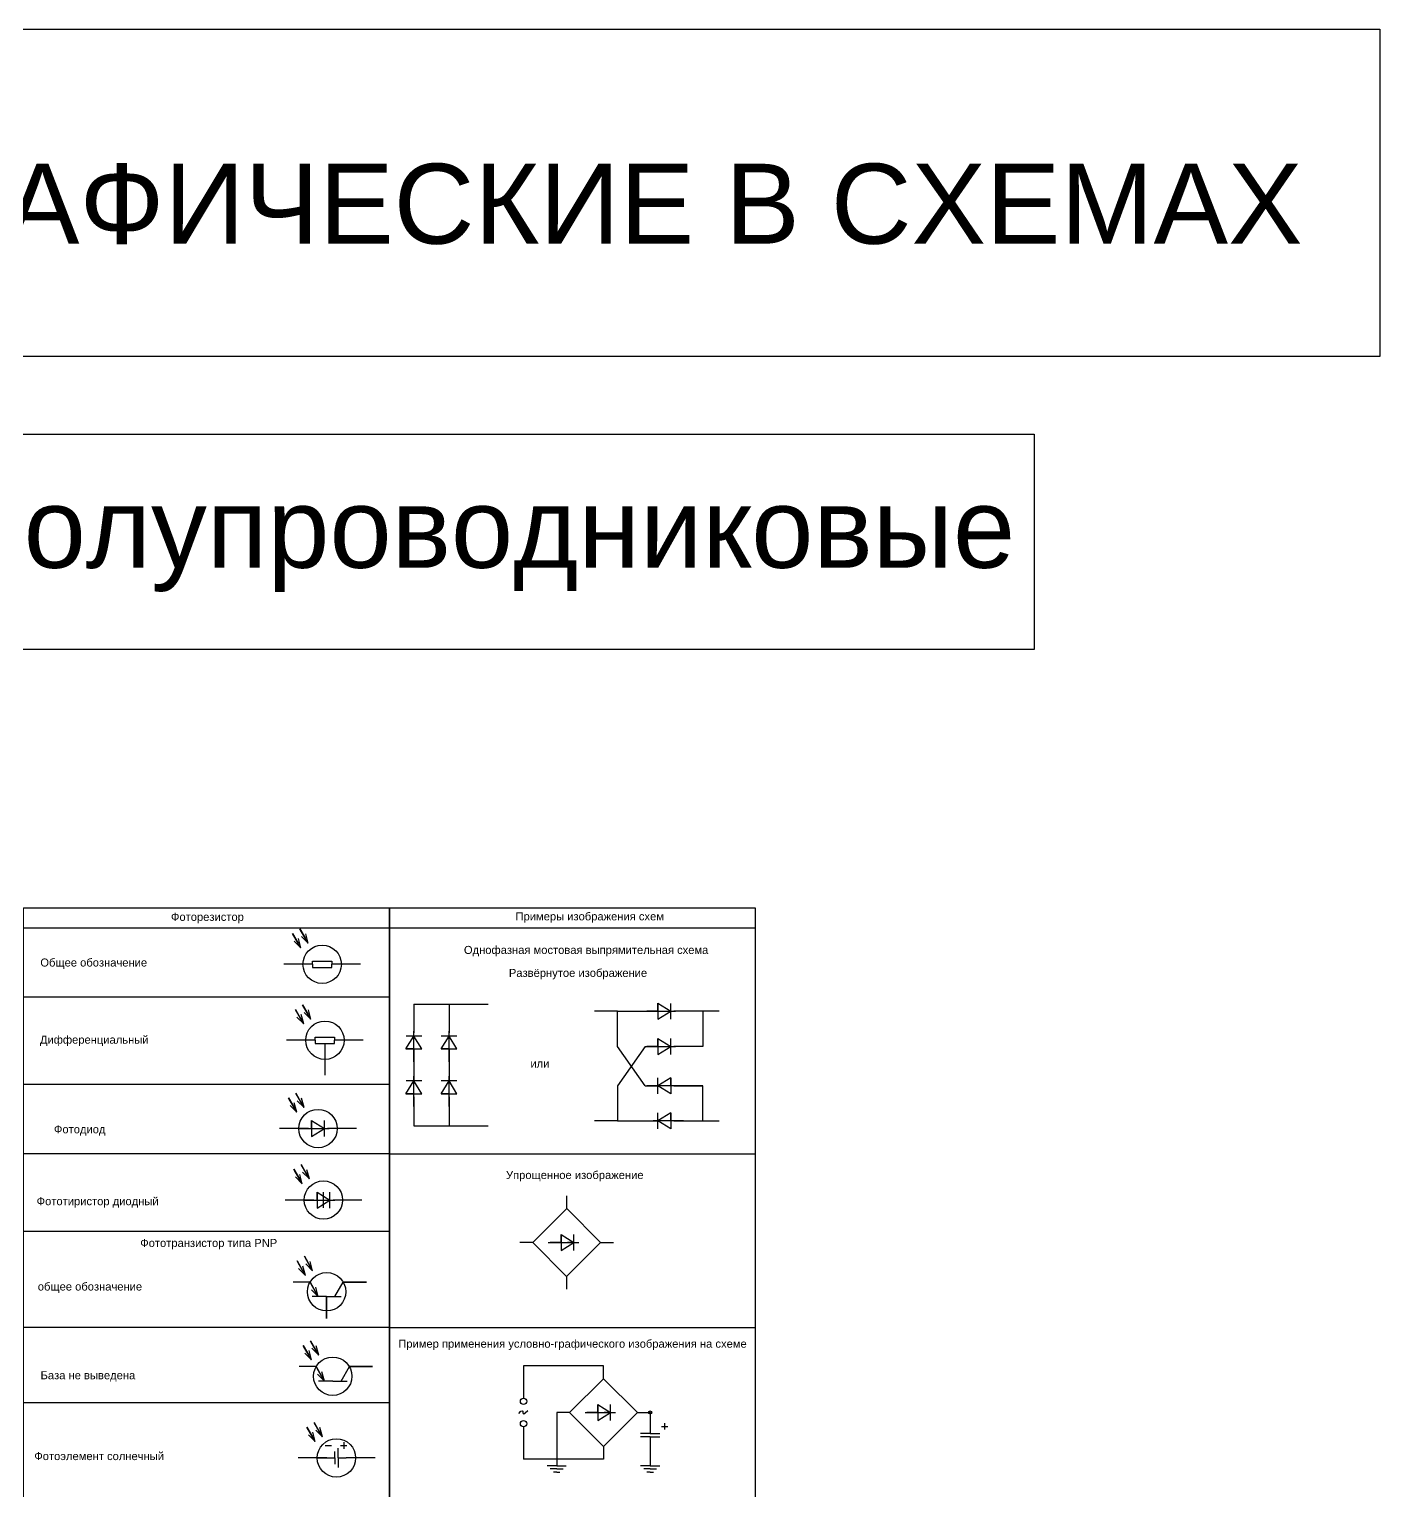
# Model space of a CAD drawing. Header units: millimetres. Extents: x 1912 to 3443, y 1414 to 2353.
# Drawn here: x 2465.9 to 2888.1, y 1896.6 to 2353.3 of the extents above; entities that cross this region are included whole.
import ezdxf

# ---------------------------------------------------------------- set-up
doc = ezdxf.new("R2010")
doc.units = ezdxf.units.MM
doc.styles.get("Standard").update_dxf_attribs({"font": 'arial.ttf'})

msp = doc.modelspace()

# ---------------------------------------------------------------- linework, layer by layer
for p, q in [((2074.82, 2072.47), (2692.76, 2072.47)), ((2550.82, 2066.2), (2548.23, 2070.7)), ((2548.23, 2070.7), (2549.96, 2067.7)), ((2549.96, 2067.7), (2548.46, 2070.3)), ((2550.82, 2066.2), (2550.05, 2069.1)), ((2553.08, 2067.67), (2550.48, 2072.17)), ((2550.48, 2072.17), (2552.21, 2069.17)), ((2552.21, 2069.17), (2550.71, 2071.77)), ((2553.08, 2067.67), (2550.96, 2069.79)), ((2553.08, 2067.67), (2552.3, 2070.57)), ((2578.45, 2072.47), (2578.45, 2050.81)), ((2550.82, 2066.2), (2548.7, 2068.32)), ((2554.45, 2061.09), (2545.45, 2061.09)), ((2554.45, 2061.09), (2553.45, 2061.09)), ((2554.45, 2061.09), (2554.45, 2062.09)), ((2554.45, 2062.09), (2560.45, 2062.09)), ((2554.45, 2061.09), (2554.45, 2060.09)), ((2554.45, 2060.09), (2560.45, 2060.09)), ((2560.45, 2062.09), (2560.45, 2061.09)), ((2560.45, 2060.09), (2560.45, 2061.09)), ((2569.45, 2061.09), (2560.45, 2061.09)), ((2578.45, 2050.81), (2074.82, 2050.81)), ((2551.69, 2042.48), (2549.09, 2046.98)), ((2549.09, 2046.98), (2550.82, 2043.98)), ((2550.82, 2043.98), (2549.32, 2046.58)), ((2553.94, 2043.95), (2551.35, 2048.45)), ((2551.35, 2048.45), (2553.08, 2045.45)), ((2553.08, 2045.45), (2551.58, 2048.05)), ((2553.94, 2043.95), (2551.82, 2046.07)), ((2553.94, 2043.95), (2553.17, 2046.85)), ((2586.13, 2048.63), (2586.13, 2039.63)), ((2586.13, 2048.63), (2609.39, 2048.63)), ((2597.1, 2048.63), (2597.1, 2039.63)), ((2649.75, 2046.4), (2642.58, 2046.4)), ((2649.75, 2035.43), (2649.75, 2046.4)), ((2649.75, 2046.4), (2658.99, 2046.4)), ((2658.43, 2046.4), (2662.43, 2046.4)), ((2661.43, 2046.4), (2658.99, 2046.4)), ((2662.43, 2046.4), (2658.99, 2046.4)), ((2661.43, 2046.4), (2660.43, 2046.4)), ((2661.43, 2046.4), (2667.95, 2046.4)), ((2661.43, 2046.4), (2663.43, 2046.4)), ((2662.43, 2046.4), (2662.43, 2048.9)), ((2662.43, 2048.9), (2662.43, 2043.9)), ((2662.43, 2048.9), (2666.43, 2046.4)), ((2662.43, 2046.4), (2662.43, 2047.58)), ((2662.43, 2043.9), (2666.43, 2046.4)), ((2666.43, 2043.9), (2666.43, 2048.88)), ((2681.56, 2046.4), (2667.43, 2046.4)), ((2676.43, 2046.4), (2676.43, 2035.43)), ((2551.69, 2042.48), (2549.57, 2044.6)), ((2551.69, 2042.48), (2550.91, 2045.38)), ((2555.31, 2037.36), (2546.31, 2037.36)), ((2555.31, 2037.36), (2554.31, 2037.36)), ((2555.31, 2037.36), (2555.31, 2038.36)), ((2555.31, 2038.36), (2561.31, 2038.36)), ((2555.31, 2037.36), (2555.31, 2036.36)), ((2561.31, 2038.36), (2561.31, 2037.36)), ((2561.31, 2036.36), (2561.31, 2037.36)), ((2570.31, 2037.36), (2561.31, 2037.36)), ((2583.63, 2034.63), (2586.13, 2038.63)), ((2588.63, 2038.63), (2583.66, 2038.63)), ((2586.13, 2033.63), (2586.13, 2040.16)), ((2588.63, 2034.63), (2586.13, 2038.63)), ((2594.6, 2034.63), (2597.1, 2038.63)), ((2599.6, 2038.63), (2594.63, 2038.63)), ((2597.1, 2033.63), (2597.1, 2040.16)), ((2599.6, 2034.63), (2597.1, 2038.63)), ((2662.43, 2035.43), (2662.43, 2037.93)), ((2662.43, 2037.93), (2662.43, 2032.93)), ((2662.43, 2037.93), (2666.43, 2035.43)), ((2666.43, 2032.93), (2666.43, 2037.9)), ((2555.31, 2036.36), (2561.31, 2036.36)), ((2558.31, 2036.36), (2558.31, 2026.4)), ((2586.13, 2034.63), (2583.63, 2034.63)), ((2583.63, 2034.63), (2588.63, 2034.63)), ((2586.13, 2034.63), (2584.96, 2034.63)), ((2586.13, 2033.63), (2586.13, 2035.63)), ((2586.13, 2030.63), (2586.13, 2034.63)), ((2586.13, 2034.63), (2586.13, 2025.63)), ((2586.13, 2033.63), (2586.13, 2032.63)), ((2586.13, 2033.63), (2586.13, 2024.63)), ((2597.1, 2034.63), (2594.6, 2034.63)), ((2594.6, 2034.63), (2599.6, 2034.63)), ((2597.1, 2034.63), (2595.93, 2034.63)), ((2597.1, 2033.63), (2597.1, 2035.63)), ((2597.1, 2030.63), (2597.1, 2034.63)), ((2597.1, 2034.63), (2597.1, 2025.63)), ((2597.1, 2033.63), (2597.1, 2032.63)), ((2597.1, 2033.63), (2597.1, 2024.63)), ((2658.43, 2035.43), (2649.75, 2023.14)), ((2658.43, 2023.14), (2649.75, 2035.43)), ((2658.43, 2035.43), (2662.43, 2035.43)), ((2661.43, 2035.43), (2658.99, 2035.43)), ((2662.43, 2035.43), (2658.99, 2035.43)), ((2661.43, 2035.43), (2660.43, 2035.43)), ((2661.43, 2035.43), (2667.95, 2035.43)), ((2661.43, 2035.43), (2663.43, 2035.43)), ((2662.43, 2035.43), (2662.43, 2036.6)), ((2662.43, 2032.93), (2666.43, 2035.43)), ((2676.43, 2035.43), (2667.43, 2035.43)), ((2349.82, 2023.64), (2578.45, 2023.64)), ((2583.63, 2020.63), (2586.13, 2024.63)), ((2588.63, 2024.63), (2583.66, 2024.63)), ((2586.13, 2019.63), (2586.13, 2026.16)), ((2588.63, 2020.63), (2586.13, 2024.63)), ((2594.6, 2020.63), (2597.1, 2024.63)), ((2599.6, 2024.63), (2594.63, 2024.63)), ((2597.1, 2019.63), (2597.1, 2026.16)), ((2599.6, 2020.63), (2597.1, 2024.63)), ((2649.75, 2023.14), (2649.75, 2012.17)), ((2658.43, 2023.14), (2662.43, 2023.14)), ((2658.99, 2023.14), (2662.43, 2023.14)), ((2658.99, 2023.14), (2661.43, 2023.14)), ((2661.43, 2023.14), (2658.99, 2023.14)), ((2662.43, 2023.14), (2658.99, 2023.14)), ((2661.43, 2023.14), (2660.43, 2023.14)), ((2667.43, 2023.14), (2660.9, 2023.14)), ((2666.43, 2025.64), (2662.43, 2023.14)), ((2662.43, 2020.64), (2662.43, 2025.61)), ((2666.43, 2020.64), (2662.43, 2023.14)), ((2667.43, 2023.14), (2665.43, 2023.14)), ((2666.43, 2023.14), (2666.43, 2025.64)), ((2666.43, 2025.64), (2666.43, 2020.64)), ((2666.43, 2023.14), (2666.43, 2024.31)), ((2670.43, 2023.14), (2666.43, 2023.14)), ((2667.43, 2023.14), (2668.43, 2023.14)), ((2667.43, 2023.14), (2676.43, 2023.14)), ((2676.43, 2023.14), (2667.43, 2023.14)), ((2676.43, 2012.17), (2676.43, 2023.14)), ((2549.53, 2014.87), (2546.93, 2019.37)), ((2546.93, 2019.37), (2548.66, 2016.37)), ((2548.66, 2016.37), (2547.16, 2018.97)), ((2551.78, 2016.34), (2549.18, 2020.84)), ((2549.18, 2020.84), (2550.92, 2017.84)), ((2550.92, 2017.84), (2549.42, 2020.44)), ((2551.78, 2016.34), (2551.01, 2019.24)), ((2586.13, 2020.63), (2583.63, 2020.63)), ((2583.63, 2020.63), (2588.63, 2020.63)), ((2586.13, 2020.63), (2584.96, 2020.63)), ((2586.13, 2019.63), (2586.13, 2021.63)), ((2586.13, 2016.63), (2586.13, 2020.63)), ((2586.13, 2019.63), (2586.13, 2018.63)), ((2586.13, 2019.63), (2586.13, 2010.63)), ((2597.1, 2020.63), (2594.6, 2020.63)), ((2594.6, 2020.63), (2599.6, 2020.63)), ((2597.1, 2020.63), (2595.93, 2020.63)), ((2597.1, 2019.63), (2597.1, 2021.63)), ((2597.1, 2016.63), (2597.1, 2020.63)), ((2597.1, 2019.63), (2597.1, 2018.63)), ((2597.1, 2019.63), (2597.1, 2010.63)), ((2549.53, 2014.87), (2547.41, 2016.99)), ((2549.53, 2014.87), (2548.75, 2017.77)), ((2551.78, 2016.34), (2549.66, 2018.46)), ((2666.43, 2014.67), (2662.43, 2012.17)), ((2662.43, 2009.67), (2662.43, 2014.64)), ((2666.43, 2012.17), (2666.43, 2014.67)), ((2666.43, 2014.67), (2666.43, 2009.67)), ((2553.15, 2009.76), (2544.15, 2009.76)), ((2550.15, 2009.76), (2554.15, 2009.76)), ((2553.15, 2009.76), (2552.15, 2009.76)), ((2553.15, 2009.76), (2559.68, 2009.76)), ((2553.15, 2009.76), (2555.15, 2009.76)), ((2554.15, 2009.76), (2554.15, 2012.26)), ((2554.15, 2012.26), (2554.15, 2007.26)), ((2554.15, 2012.26), (2558.15, 2009.76)), ((2554.15, 2009.76), (2554.15, 2010.93)), ((2554.15, 2007.26), (2558.15, 2009.76)), ((2558.15, 2007.26), (2558.15, 2012.23)), ((2568.15, 2009.76), (2559.15, 2009.76)), ((2586.13, 2010.63), (2609.39, 2010.63)), ((2649.75, 2012.17), (2642.58, 2012.17)), ((2649.75, 2012.17), (2658.99, 2012.17)), ((2658.99, 2012.17), (2662.43, 2012.17)), ((2658.99, 2012.17), (2661.43, 2012.17)), ((2667.43, 2012.17), (2660.9, 2012.17)), ((2666.43, 2009.67), (2662.43, 2012.17)), ((2667.43, 2012.17), (2665.43, 2012.17)), ((2666.43, 2012.17), (2666.43, 2013.34)), ((2670.43, 2012.17), (2666.43, 2012.17)), ((2667.43, 2012.17), (2668.43, 2012.17)), ((2667.43, 2012.17), (2676.43, 2012.17)), ((2676.43, 2012.17), (2681.56, 2012.17)), ((2578.45, 2001.87), (2074.82, 2001.87)), ((2578.45, 2001.87), (2692.76, 2001.87)), ((2551.21, 1992.54), (2548.61, 1997.04)), ((2548.61, 1997.04), (2550.35, 1994.04)), ((2550.35, 1994.04), (2548.85, 1996.63)), ((2553.47, 1994.01), (2550.87, 1998.51)), ((2550.87, 1998.51), (2552.6, 1995.51)), ((2552.6, 1995.51), (2551.1, 1998.1)), ((2553.47, 1994.01), (2551.35, 1996.13)), ((2553.47, 1994.01), (2552.69, 1996.9)), ((2551.21, 1992.54), (2549.09, 1994.66)), ((2551.21, 1992.54), (2550.44, 1995.43)), ((2554.84, 1987.42), (2545.84, 1987.42)), ((2551.84, 1987.42), (2555.84, 1987.42)), ((2554.84, 1987.42), (2553.84, 1987.42)), ((2554.84, 1987.42), (2561.36, 1987.42)), ((2554.84, 1987.42), (2556.84, 1987.42)), ((2555.84, 1987.42), (2555.84, 1989.92)), ((2555.84, 1989.92), (2555.84, 1984.92)), ((2555.84, 1989.92), (2559.84, 1987.42)), ((2555.84, 1987.42), (2555.84, 1988.6)), ((2555.84, 1984.92), (2559.84, 1987.42)), ((2557.84, 1987.42), (2557.84, 1989.9)), ((2557.84, 1984.95), (2557.84, 1987.42)), ((2559.84, 1984.92), (2559.84, 1989.9)), ((2569.84, 1987.42), (2560.84, 1987.42)), ((2633.91, 1984.74), (2633.91, 1988.74)), ((2623.27, 1974.17), (2633.91, 1984.74)), ((2644.48, 1974.17), (2633.91, 1984.74)), ((2578.45, 1977.56), (2074.82, 1977.56)), ((2623.27, 1974.17), (2619.27, 1974.17)), ((2623.27, 1974.17), (2633.88, 1963.57)), ((2628.13, 1974.17), (2632.13, 1974.17)), ((2631.13, 1974.17), (2628.69, 1974.17)), ((2632.13, 1974.17), (2628.69, 1974.17)), ((2631.13, 1974.17), (2630.13, 1974.17)), ((2631.13, 1974.17), (2637.65, 1974.17)), ((2631.13, 1974.17), (2633.13, 1974.17)), ((2632.13, 1974.17), (2632.13, 1976.67)), ((2632.13, 1976.67), (2632.13, 1971.67)), ((2632.13, 1976.67), (2636.13, 1974.17)), ((2632.13, 1974.17), (2632.13, 1975.35)), ((2632.13, 1971.67), (2636.13, 1974.17)), ((2633.88, 1963.57), (2644.48, 1974.17)), ((2636.13, 1974.17), (2634.13, 1974.17)), ((2636.13, 1971.67), (2636.13, 1976.65)), ((2644.48, 1974.17), (2648.48, 1974.17)), ((2552.22, 1963.88), (2549.62, 1968.38)), ((2549.62, 1968.38), (2551.35, 1965.38)), ((2554.47, 1965.35), (2551.88, 1969.85)), ((2551.88, 1969.85), (2553.61, 1966.85)), ((2553.61, 1966.85), (2552.11, 1969.44)), ((2551.35, 1965.38), (2549.85, 1967.97)), ((2552.22, 1963.88), (2550.1, 1966)), ((2552.22, 1963.88), (2551.44, 1966.77)), ((2554.47, 1965.35), (2552.35, 1967.47)), ((2554.47, 1965.35), (2553.7, 1968.24)), ((2553.65, 1961.76), (2548.39, 1961.76)), ((2556.24, 1957.26), (2553.65, 1961.76)), ((2553.65, 1961.76), (2555.38, 1958.76)), ((2555.38, 1958.76), (2553.88, 1961.36)), ((2556.24, 1957.26), (2554.12, 1959.38)), ((2556.24, 1957.26), (2555.47, 1960.16)), ((2561.44, 1957.26), (2564.04, 1961.76)), ((2564.04, 1961.76), (2571.27, 1961.76)), ((2571.27, 1961.76), (2564.04, 1961.76)), ((2633.88, 1963.57), (2633.88, 1959.57)), ((2558.84, 1957.26), (2554.34, 1957.26)), ((2558.84, 1957.26), (2554.34, 1957.26)), ((2558.84, 1957.26), (2563.34, 1957.26)), ((2558.84, 1957.26), (2563.34, 1957.26)), ((2558.84, 1957.26), (2558.84, 1950.39)), ((2558.84, 1950.39), (2558.84, 1957.26)), ((2578.45, 1947.57), (2074.82, 1947.57)), ((2578.45, 1947.57), (2692.76, 1947.57)), ((2554.13, 1937.5), (2551.54, 1942)), ((2551.54, 1942), (2553.27, 1939)), ((2553.27, 1939), (2551.77, 1941.59)), ((2556.39, 1938.97), (2553.79, 1943.47)), ((2553.79, 1943.47), (2555.52, 1940.47)), ((2555.52, 1940.47), (2554.02, 1943.06)), ((2556.39, 1938.97), (2554.27, 1941.09)), ((2556.39, 1938.97), (2555.61, 1941.86)), ((2554.13, 1937.5), (2552.01, 1939.62)), ((2554.13, 1937.5), (2553.36, 1940.39)), ((2555.56, 1935.38), (2550.31, 1935.38)), ((2558.16, 1930.88), (2555.56, 1935.38)), ((2555.56, 1935.38), (2557.29, 1932.38)), ((2557.29, 1932.38), (2555.79, 1934.98)), ((2558.16, 1930.88), (2556.04, 1933)), ((2558.16, 1930.88), (2557.38, 1933.78)), ((2563.35, 1930.88), (2565.95, 1935.38)), ((2565.95, 1935.38), (2573.19, 1935.38)), ((2573.19, 1935.38), (2565.95, 1935.38)), ((2645.41, 1935.61), (2620.41, 1935.61)), ((2620.41, 1935.61), (2620.41, 1925.54)), ((2645.41, 1931.61), (2645.41, 1935.61)), ((2560.76, 1930.88), (2556.26, 1930.88)), ((2560.76, 1930.88), (2556.26, 1930.88)), ((2560.76, 1930.88), (2565.26, 1930.88)), ((2560.76, 1930.88), (2565.26, 1930.88)), ((2634.77, 1921.04), (2645.41, 1931.61)), ((2655.98, 1921.04), (2645.41, 1931.61)), ((2578.45, 1924.03), (2074.82, 1924.03)), ((2643.63, 1921.04), (2643.63, 1923.54)), ((2643.63, 1923.54), (2643.63, 1918.54)), ((2643.63, 1923.54), (2647.63, 1921.04)), ((2647.63, 1918.54), (2647.63, 1923.51)), ((2634.77, 1921.04), (2630.77, 1921.04)), ((2630.77, 1921.04), (2630.77, 1904.41)), ((2634.77, 1921.04), (2645.38, 1910.43)), ((2639.63, 1921.04), (2643.63, 1921.04)), ((2642.63, 1921.04), (2640.19, 1921.04)), ((2643.63, 1921.04), (2640.19, 1921.04)), ((2642.63, 1921.04), (2641.63, 1921.04)), ((2642.63, 1921.04), (2649.15, 1921.04)), ((2642.63, 1921.04), (2644.63, 1921.04)), ((2643.63, 1921.04), (2643.63, 1922.21)), ((2643.63, 1918.54), (2647.63, 1921.04)), ((2645.38, 1910.43), (2655.98, 1921.04)), ((2647.63, 1921.04), (2645.63, 1921.04)), ((2655.98, 1921.04), (2659.98, 1921.04)), ((2659.98, 1921.04), (2659.98, 1914.47)), ((2555.28, 1911.97), (2552.68, 1916.47)), ((2552.68, 1916.47), (2554.42, 1913.47)), ((2554.42, 1913.47), (2552.92, 1916.06)), ((2555.28, 1911.97), (2553.16, 1914.09)), ((2555.28, 1911.97), (2554.51, 1914.86)), ((2557.54, 1913.44), (2554.94, 1917.94)), ((2554.94, 1917.94), (2556.67, 1914.94)), ((2556.67, 1914.94), (2555.17, 1917.54)), ((2557.54, 1913.44), (2555.42, 1915.56)), ((2557.54, 1913.44), (2556.76, 1916.33)), ((2620.41, 1916.54), (2620.38, 1906.43)), ((2659.98, 1914.47), (2656.98, 1914.47)), ((2659.98, 1914.47), (2662.98, 1914.47)), ((2663.5, 1916.71), (2665.5, 1916.71)), ((2663.5, 1916.71), (2664.5, 1916.71)), ((2664.5, 1917.71), (2664.5, 1915.71)), ((2558.34, 1910.73), (2560.34, 1910.73)), ((2562.41, 1906.85), (2562.41, 1909.85)), ((2563.2, 1910.73), (2565.2, 1910.73)), ((2563.2, 1910.73), (2564.2, 1910.73)), ((2564.2, 1911.73), (2564.2, 1909.73)), ((2645.38, 1910.43), (2645.38, 1906.43)), ((2659.98, 1913.47), (2656.98, 1913.47)), ((2659.98, 1913.47), (2662.98, 1913.47)), ((2659.98, 1913.47), (2659.98, 1904.41)), ((2558.91, 1906.85), (2549.91, 1906.85)), ((2555.91, 1906.85), (2559.91, 1906.85)), ((2555.91, 1906.85), (2561.41, 1906.85)), ((2555.91, 1906.85), (2561.41, 1906.85)), ((2558.91, 1906.85), (2557.91, 1906.85)), ((2559.91, 1906.85), (2561.41, 1906.85)), ((2561.41, 1906.85), (2561.41, 1908.85)), ((2561.41, 1906.85), (2561.41, 1904.85)), ((2562.41, 1906.85), (2562.41, 1903.85)), ((2562.41, 1906.85), (2564.91, 1906.85)), ((2574.07, 1906.85), (2564.91, 1906.85)), ((2645.38, 1906.43), (2620.38, 1906.43)), ((2630.77, 1904.41), (2627.77, 1904.41)), ((2630.77, 1904.41), (2633.77, 1904.41)), ((2659.98, 1904.41), (2656.98, 1904.41)), ((2659.98, 1904.41), (2662.98, 1904.41)), ((2630.77, 1903.41), (2628.77, 1903.41)), ((2630.77, 1902.41), (2629.77, 1902.41)), ((2630.77, 1903.41), (2632.77, 1903.41)), ((2630.77, 1902.41), (2631.77, 1902.41)), ((2659.98, 1903.41), (2657.98, 1903.41)), ((2659.98, 1902.41), (2658.98, 1902.41)), ((2659.98, 1903.41), (2661.98, 1903.41)), ((2659.98, 1902.41), (2660.98, 1902.41))]:
    msp.add_line(p, q)
for points in [[(1912.28, 2353.27), (2888.06, 2353.27), (2888.06, 2250.97), (1912.28, 2250.97)], [(2014.46, 2226.71), (2780.01, 2226.71), (2780.01, 2159.46), (2014.46, 2159.46)], [(2464.13, 2078.72), (2578.45, 2078.72), (2578.45, 1452.59), (2464.13, 1452.59)], [(2578.45, 2078.72), (2692.76, 2078.72), (2692.76, 1725.1), (2578.45, 1725.1)]]:
    msp.add_lwpolyline(points, close=True)
for centre, radius in [((2557.45, 2061.09), 6), ((2558.31, 2037.36), 6), ((2556.15, 2009.76), 6), ((2557.84, 1987.42), 6), ((2558.84, 1958.76), 6), ((2560.76, 1932.38), 6), ((2620.41, 1924.54), 1), ((2620.41, 1917.54), 1), ((2659.98, 1921.04), 0.5), ((2561.91, 1906.85), 6)]:
    msp.add_circle(centre, radius)
msp.add_open_spline([(2618.9, 1920.72), (2621.27, 1923.39), (2619.04, 1918.7), (2621.75, 1921.68)], degree=3)

# ---------------------------------------------------------------- texts
at = {"attachment_point": 1}
for s, width, gutter_width, heights, insert, char_height in [('ОБОЗНАЧЕНИЯ УСЛОВНЫЕ ГРАФИЧЕСКИЕ В СХЕМАХ', 1137.9666, 125, [-25.87], (1927.55, 2311.25), 25), ('ГОСТ 2.730-73 Приборы полупроводниковые', 6862.284, 125, [-32.95], (2037.69, 2209.98), 25), ('Однофазная мостовая выпрямительная схема', 99.5017, 12.5, [-3.24], (2601.76, 2066.83), 2.5), ('Общее обозначение', 56.3975, 12.5, [-3.07], (2469.35, 2062.89), 2.5), ('Развёрнутое изображение', 56.3975, 12.5, [-3.29], (2615.82, 2059.65), 2.5), ('Дифференциальный', 56.3975, 12.5, [-3.19], (2469.22, 2038.79), 2.5), ('или', 56.3975, 12.5, [-2.51], (2622.55, 2031.31), 2.5), ('Фотодиод', 56.3975, 12.5, [-3.03], (2473.6, 2010.79), 2.5), ('Фототиристор диодный', 56.3975, 12.5, [-3.21], (2468.19, 1988.31), 2.5), ('общее обозначение', 56.3975, 12.5, [-3.07], (2468.56, 1961.65), 2.5), ('База не выведена', 56.3975, 12.5, [-3.01], (2469.42, 1933.93), 2.5), ('Фотоэлемент солнечный ', 56.3975, 12.5, [-2.58], (2467.46, 1908.67), 2.5)]:
    msp.add_mtext_dynamic_manual_height_columns(s, width=width, gutter_width=gutter_width, heights=heights, dxfattribs=dict(at, insert=insert, char_height=char_height))
at = {"color": 242, "true_color": 0xcd2027, "char_height": 2.5, "attachment_point": 1}
for s, width, heights, insert in [('Фоторезистор', 56.3975, [-3.21], (2510.18, 2077.16)), ('Примеры изображения схем', 56.3975, [-3.25], (2617.89, 2077.32)), ('Фототранзистор типа PNP', 56.3975, [-3.21], (2500.57, 1975.27)), ('Пример применения условно-графического изображения на схеме', 116.0307, [-3.29], (2581.25, 1943.79))]:
    msp.add_mtext_dynamic_manual_height_columns(s, width=width, gutter_width=12.5, heights=heights, dxfattribs=dict(at, insert=insert))
at = {"color": 240, "true_color": 0xed1f24, "insert": (2614.91, 1996.5), "char_height": 2.5, "attachment_point": 1}
msp.add_mtext_dynamic_manual_height_columns('Упрощенное изображение', width=56.3975, gutter_width=12.5, heights=[-3.25], dxfattribs=at)

doc.saveas('drawing.dxf')
